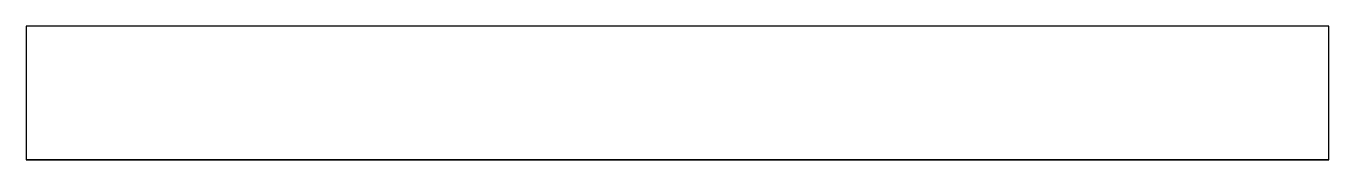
# Model space of a CAD drawing. Extents: x -1 to 461, y 0 to 318.
# Drawn here: x 0 to 460.6, y 0 to 47.4 of the extents above.
import ezdxf

# ---------------------------------------------------------------- set-up
doc = ezdxf.new("R2010")
doc.units = 0

msp = doc.modelspace()

# ---------------------------------------------------------------- linework, layer by layer
for p, q in [((460.586, 47.4135), (0, 47.4135)), ((0, 47.4135), (0, 0.000249)), ((460.586, 0.000249), (460.586, 47.4135)), ((0, 0.000245), (460.586, 0.000245)), ((460.586, 0.000245), (0, 0.000245)), ((0, 0.000245), (0, 0.000245))]:
    msp.add_line(p, q)

doc.saveas('drawing.dxf')
